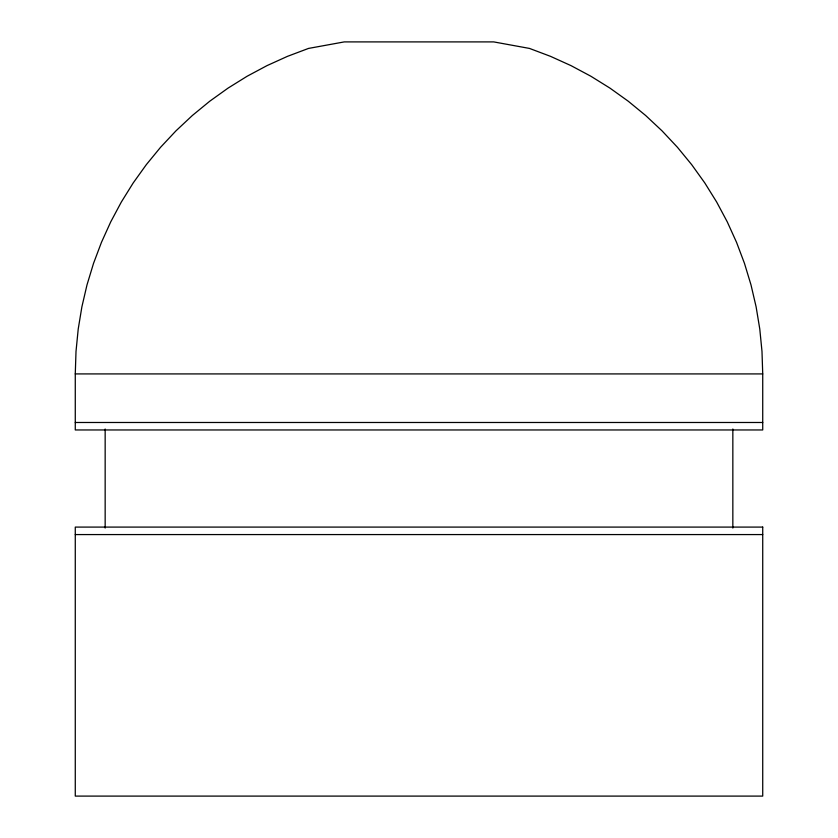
<?xml version="1.0" encoding="UTF-8"?>
<svg xmlns="http://www.w3.org/2000/svg" width="838" height="838" viewBox="0 0 838 838"><rect width="100%" height="100%" fill="white"/><g stroke="black" fill="none" stroke-linecap="round" stroke-linejoin="round"><path stroke-width="1.26" d="M75.273 373.916L76.007 351.436L78.217 329.051L81.883 306.855L86.984 284.951L93.51 263.425L101.44 242.381L110.721 221.892L121.321 202.052L133.2 182.946L146.304 164.667L160.571 147.279L175.949 130.864L192.363 115.487L209.751 101.22L228.041 88.116L247.137 76.237L266.976 65.636L287.465 56.355L308.51 48.426L344.282 41.9L493.718 41.9L529.49 48.426L550.535 56.355L571.024 65.636L590.863 76.237L609.959 88.116L628.249 101.22L645.637 115.487L662.051 130.864L677.429 147.279L691.696 164.667L704.8 182.946L716.679 202.052L727.279 221.892L736.56 242.381L744.49 263.425L751.016 284.951L756.117 306.855L759.783 329.051L761.993 351.436L762.727 373.916L762.727 429.957L75.273 429.957L75.273 373.916L762.727 373.916M75.273 422.488L762.727 422.488M75.273 534.571L762.727 534.571M732.841 429.004L732.841 528.055M105.159 429.004L105.159 528.055M762.727 527.092L75.273 527.092L75.273 796.1L762.727 796.1L762.727 527.092"/></g></svg>
